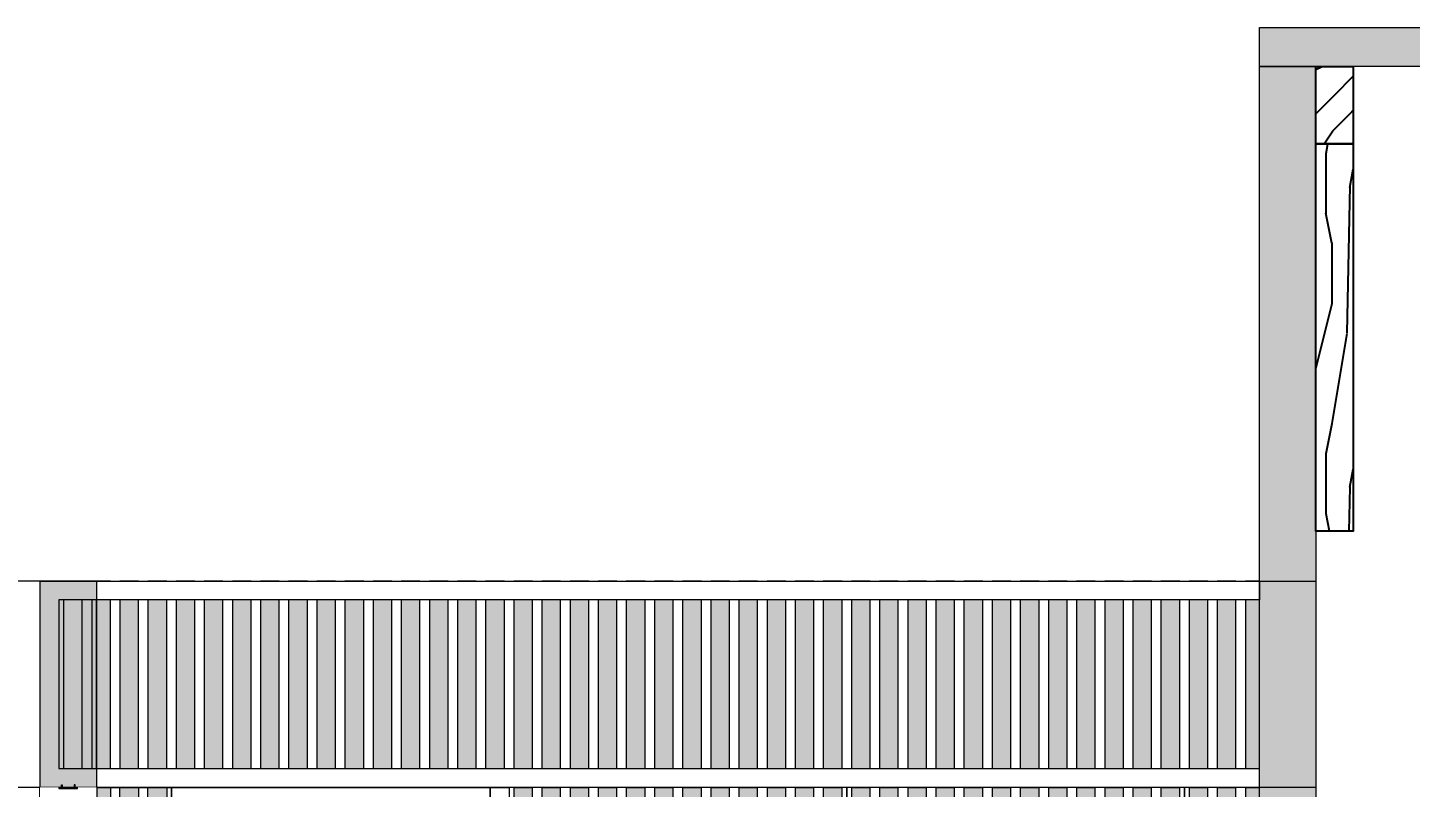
# Model space of a CAD drawing. Header units: metres. Extents: x -197 to 1099, y -24 to 14.
# Drawn here: x 811.754 to 815.439, y 5.6 to 7.625 of the extents above; entities that cross this region are included whole.
import ezdxf
from ezdxf.enums import TextEntityAlignment as Align

# ---------------------------------------------------------------- set-up
doc = ezdxf.new("R2010")
doc.units = ezdxf.units.M
doc.header["$LTSCALE"] = 0.001
doc.header["$PDMODE"] = 34
doc.header["$PDSIZE"] = 0.01
doc.linetypes.add('HIDDENX2', pattern=[19.05, 12.7, -6.35])
doc.layers.get('0').update_dxf_attribs({"lineweight": 13, "true_color": 0x000000})
for name, color, linetype, lineweight, true_color in [('Jach-Anotaciones-CalidaddeLínea  0.13', 7, 'Continuous', 13, 0x000000), ('Jach-Anotaciones-CalidaddeLínea 0.09', 7, 'Continuous', 9, 0x000000), ('Jach-Anotaciones-CalidaddeLínea 0.18', 7, 'Continuous', 18, 0x000000), ('Jach-Anotaciones-Hatch-Lum100%', 7, 'Continuous', 13, 0x000000), ('Jach-Anotaciones-Hatch-Lum40%', 7, 'Continuous', 13, 0x999999), ('Jach-Anotaciones-LineasDetalle0.09mm', 7, 'Continuous', 15, 0x000000), ('JACH-Anotaciones-Textos-Lum75% @ 0.075', 7, 'Continuous', 13, 0x404040), ('JACH-Arq-Lineas-Proyeccion', 250, 'HIDDENX2', 13, 0x333333), ('JACH-Arq-Lineas-Proyeccion Niveles cortes', 9, 'HIDDENX2', 13, 0x808080), ('JACH-Arq-Muros01-Carga', 7, 'Continuous', 25, 0x000000)]:
    doc.layers.add(name, color=color, linetype=linetype, lineweight=lineweight, true_color=true_color)
doc.styles.add('02a-Calibri-JACH(1.8mm)', font='calibri.ttf', dxfattribs={"height": 2.2})

# ---------------------------------------------------------------- blocks, each defined once
blk = doc.blocks.new('A$Ceb0e9d90')
at = {"layer": 'Jach-Anotaciones-Hatch-Lum40%', "lineweight": 0, "ltscale": 100}
h = blk.add_hatch(color=256, dxfattribs=at)
h.dxf.hatch_style = 1
h.paths.add_polyline_path([(0.0875, 2.1), (0.1375, 2.1), (0.1375, -0.12), (0.0875, -0.12)])
h = blk.add_hatch(color=256, dxfattribs=at)
h.dxf.hatch_style = 1
h.paths.add_polyline_path([(0.1625, 2.1), (0.2125, 2.1), (0.2125, -0.12), (0.1625, -0.12)])
h = blk.add_hatch(color=256, dxfattribs=at)
h.dxf.hatch_style = 1
h.paths.add_polyline_path([(0.2375, 2.1), (0.2875, 2.1), (0.2875, -0.12), (0.2375, -0.12)])
h = blk.add_hatch(color=256, dxfattribs=at)
h.dxf.hatch_style = 1
h.paths.add_polyline_path([(0.3125, 2.1), (0.3625, 2.1), (0.3625, -0.12), (0.3125, -0.12)])
h = blk.add_hatch(color=256, dxfattribs=at)
h.dxf.hatch_style = 1
h.paths.add_polyline_path([(0.3875, 2.1), (0.4375, 2.1), (0.4375, -0.12), (0.3875, -0.12)])
h = blk.add_hatch(color=256, dxfattribs=at)
h.dxf.hatch_style = 1
h.paths.add_polyline_path([(0.4625, 2.1), (0.5125, 2.1), (0.5125, -0.12), (0.4625, -0.12)])
h = blk.add_hatch(color=256, dxfattribs=at)
h.dxf.hatch_style = 1
h.paths.add_polyline_path([(0.5375, 2.1), (0.5875, 2.1), (0.5875, -0.12), (0.5375, -0.12)])
h = blk.add_hatch(color=256, dxfattribs=at)
h.dxf.hatch_style = 1
h.paths.add_polyline_path([(0.6125, 2.1), (0.6625, 2.1), (0.6625, -0.12), (0.6125, -0.12)])
h = blk.add_hatch(color=256, dxfattribs=at)
h.dxf.hatch_style = 1
h.paths.add_polyline_path([(0.6875, 2.1), (0.7375, 2.1), (0.7375, -0.12), (0.6875, -0.12)])
h = blk.add_hatch(color=256, dxfattribs=at)
h.dxf.hatch_style = 1
h.paths.add_polyline_path([(0.7625, 2.1), (0.8125, 2.1), (0.8125, -0.12), (0.7625, -0.12)])
h = blk.add_hatch(color=256, dxfattribs=at)
h.dxf.hatch_style = 1
h.paths.add_polyline_path([(0.8375, 2.1), (0.8875, 2.1), (0.8875, -0.12), (0.8375, -0.12)])
at = {"layer": 'Jach-Anotaciones-CalidaddeLínea 0.09', "lineweight": 0, "ltscale": 100}
for points in [[(0.0875, 2.1), (0.1375, 2.1), (0.1375, -0.12), (0.0875, -0.12)], [(0.1625, 2.1), (0.2125, 2.1), (0.2125, -0.12), (0.1625, -0.12)], [(0.2375, 2.1), (0.2875, 2.1), (0.2875, -0.12), (0.2375, -0.12)], [(0.3125, 2.1), (0.3625, 2.1), (0.3625, -0.12), (0.3125, -0.12)], [(0.3875, 2.1), (0.4375, 2.1), (0.4375, -0.12), (0.3875, -0.12)], [(0.4625, 2.1), (0.5125, 2.1), (0.5125, -0.12), (0.4625, -0.12)], [(0.5375, 2.1), (0.5875, 2.1), (0.5875, -0.12), (0.5375, -0.12)], [(0.6125, 2.1), (0.6625, 2.1), (0.6625, -0.12), (0.6125, -0.12)], [(0.6875, 2.1), (0.7375, 2.1), (0.7375, -0.12), (0.6875, -0.12)], [(0.7625, 2.1), (0.8125, 2.1), (0.8125, -0.12), (0.7625, -0.12)], [(0.8375, 2.1), (0.8875, 2.1), (0.8875, -0.12), (0.8375, -0.12)]]:
    blk.add_lwpolyline(points, close=True, dxfattribs=at)
at = {"layer": 'Jach-Anotaciones-CalidaddeLínea 0.18', "lineweight": 0, "ltscale": 100}
blk.add_lwpolyline([(0, 2.1), (0.9, 2.1), (0.9, -0.12), (0, -0.12)], close=True, dxfattribs=at)
at = {"layer": 'JACH-Arq-Lineas-Proyeccion', "lineweight": 0, "ltscale": 100}
for points in [[(0.05, 2.05), (0.85, 2.05), (0.85, -0.07), (0.05, -0.07)], [(0.05, 1.305), (0.85, 1.305), (0.85, 1.28), (0.05, 1.28)], [(0.05, 0.675), (0.85, 0.675), (0.85, 0.7), (0.05, 0.7)]]:
    blk.add_lwpolyline(points, close=True, dxfattribs=at)
at = {"lineweight": 0, "ltscale": 100}
blk.add_wipeout([(0.0125, 2.1), (0.0625, 2.1), (0.0625, -0.12), (0.0125, -0.12)], dxfattribs=at)
at = {"layer": 'Jach-Anotaciones-Hatch-Lum40%', "lineweight": 0, "ltscale": 100}
h = blk.add_hatch(color=256, dxfattribs=at)
h.dxf.hatch_style = 1
h.paths.add_polyline_path([(0.0125, 2.1), (0.0625, 2.1), (0.0625, -0.12), (0.0125, -0.12)])
at = {"layer": 'Jach-Anotaciones-CalidaddeLínea 0.09', "lineweight": 0, "ltscale": 100}
blk.add_lwpolyline([(0.0125, 2.1), (0.0625, 2.1), (0.0625, -0.12), (0.0125, -0.12)], close=True, dxfattribs=at)
blk = doc.blocks.new('*U296')
at = {"lineweight": 0, "ltscale": 100}
h = blk.add_hatch(dxfattribs=at)
h.set_pattern_fill('ANGLE', color=256)
h.set_pattern_definition([(0, (169.421, 45.032), (0, 6.985), [5.08, -1.905]), (90, (169.421, 45.032), (-6.985, 4e-16), [5.08, -1.905])])
h.paths.add_polyline_path([(0, 2.5), (0, 0), (1, 2.5)])
h = blk.add_hatch(color=256, dxfattribs=at)
h.dxf.hatch_style = 1
h.paths.add_polyline_path([(0, 2.5), (0, 0), (1, 2.5)])
for points in [[(0, 5.099), (-9.466, 5.099)], [(0, 5.099), (0, 1.25)]]:
    blk.add_lwpolyline(points, dxfattribs=at)
for points in [[(0, 0), (1, 2.5), (-1, 2.5)], [(0, 2.5), (0, 0), (1, 2.5)]]:
    blk.add_lwpolyline(points, close=True, dxfattribs=at)
blk.add_point((0, 0), dxfattribs=at)
at = {"lineweight": 0, "ltscale": 100, "style": '02a-Calibri-JACH(1.8mm)'}
blk.add_attdef('ALT', text='', height=2.2, dxfattribs=at).set_placement((-4.733, 6.401), align=Align.MIDDLE_CENTER)

msp = doc.modelspace()

# ---------------------------------------------------------------- hatches: boundary and pattern name
at = {"layer": 'Jach-Anotaciones-Hatch-Lum100%', "ltscale": 100}
h = msp.add_hatch(color=256, dxfattribs=at)
h.dxf.hatch_style = 1
h.paths.add_polyline_path([(815.0374, 7.62509), (819.7869, 7.62509), (819.7869, 7.52184), (815.0374, 7.52184)])
at = {"layer": 'Jach-Anotaciones-Hatch-Lum40%', "ltscale": 100}
h = msp.add_hatch(color=256, dxfattribs=at)
h.dxf.hatch_style = 1
h.paths.add_polyline_path([(811.8244, 6.15), (811.7869, 6.15), (811.7869, 5.6), (811.8244, 5.6)])
h = msp.add_hatch(color=256, dxfattribs=at)
h.dxf.hatch_style = 1
h.paths.add_polyline_path([(811.8994, 6.15), (811.8494, 6.15), (811.8494, 5.6), (811.8994, 5.6)])
h = msp.add_hatch(color=256, dxfattribs=at)
h.dxf.hatch_style = 1
h.paths.add_polyline_path([(811.9744, 6.15), (811.9244, 6.15), (811.9244, 5.6), (811.9744, 5.6)])
h = msp.add_hatch(color=256, dxfattribs=at)
h.dxf.hatch_style = 1
h.paths.add_polyline_path([(812.0494, 6.15), (811.9994, 6.15), (811.9994, 5.6), (812.0494, 5.6)])
h = msp.add_hatch(color=256, dxfattribs=at)
h.dxf.hatch_style = 1
h.paths.add_polyline_path([(814.9744, 6.15), (814.9244, 6.15), (814.9244, 5.6), (814.9744, 5.6)])
h = msp.add_hatch(color=256, dxfattribs=at)
h.dxf.hatch_style = 1
h.paths.add_polyline_path([(815.0369, 6.15), (814.9994, 6.15), (814.9994, 5.6), (815.0369, 5.6)])
h = msp.add_hatch(color=256, dxfattribs=at)
h.dxf.hatch_style = 1
h.paths.add_polyline_path([(811.7869, 5.6), (811.8244, 5.6), (811.8244, 3.38), (811.7869, 3.38)])
h = msp.add_hatch(color=256, dxfattribs=at)
h.dxf.hatch_style = 1
h.paths.add_polyline_path([(811.8494, 5.6), (811.8994, 5.6), (811.8994, 3.38), (811.8494, 3.38)])
h = msp.add_hatch(color=256, dxfattribs=at)
h.dxf.hatch_style = 1
h.paths.add_polyline_path([(811.9244, 5.6), (811.9744, 5.6), (811.9744, 3.38), (811.9369, 3.38), (811.9244, 3.38)])
h = msp.add_hatch(color=256, dxfattribs=at)
h.dxf.hatch_style = 1
h.paths.add_polyline_path([(811.9994, 5.6), (812.0494, 5.6), (812.0494, 3.38), (811.9994, 3.38)])
h = msp.add_hatch(color=256, dxfattribs=at)
h.dxf.hatch_style = 1
h.paths.add_polyline_path([(814.8994, 5.6), (814.8494, 5.6), (814.8494, 3.38), (814.8994, 3.38)])
h = msp.add_hatch(color=256, dxfattribs=at)
h.dxf.hatch_style = 1
h.paths.add_polyline_path([(814.9744, 5.6), (814.9244, 5.6), (814.9244, 3.38), (814.9744, 3.38)])
h = msp.add_hatch(color=256, dxfattribs=at)
h.dxf.hatch_style = 1
h.paths.add_polyline_path([(815.0369, 5.6), (814.9994, 5.6), (814.9994, 3.38), (815.0369, 3.38)])
at = {"layer": 'JACH-Arq-Muros01-Carga', "ltscale": 100}
h = msp.add_hatch(dxfattribs=at)
h.set_pattern_fill('WOOD_01', color=256, scale=0.8, angle=45, pattern_type=2)
h.set_pattern_definition([(45, (786.4369, 0.8429), (-0.565685, 0.565685), [0.16, -0.64]), (53.9726, (786.748013, 0.54306), (2.828428485, 3.95979665), [0.153883, -15.234423]), (50.7105, (786.708415, 0.57134), (4.5254917, 5.65684615), [0.160798, -7.8791]), (29.5779, (786.53871, 0.741048), (7.919588515, 4.52549029), [0.240666, -23.825902]), (38.6599, (786.36335, 0.93904), (0.56568445, 0.56568676), [0.144886, -7.09942]), (30.0686, (786.70276, 0.63357), (2.8284262, 1.69705719), [0.124194, -12.295146]), (33.6901, (786.17667, 0.76368), (0.5656854, 0.5656858), [0.326338, -3.752878]), (50.7105, (786.798924, 0.49215), (4.5254917, 5.65684615), [0.0804, -7.9595]), (45, (786.5557, 0.7241), (-0.565685, 0.565685), [0.08, -0.72]), (45, (786.3747, 0.6788), (-0.565685, 0.565685), [0.24, -0.56]), (56.3099, (786.40294, 0.87681), (1.6970576, 2.82842555), [0.081584, -3.997631]), (47.7263, (786.55568, 0.61094), (10.748025494, 11.87939184), [0.16819, -16.650846]), (37.4054, (786.600935, 0.622254), (5.09116517, 3.95980147), [0.121062, -11.985134]), (45, (786.7876, 0.379), (-0.565685, 0.565685), [0.16, -0.64]), (43.8309, (786.759326, 0.294156), (0.565685094, 0.565685963), [0.392082, -38.81608]), (45, (786.3351, 0.7184), (-0.565685, 0.565685), [0.08, -0.72]), (45, (786.3464, 0.82024), (-0.565685, 0.565685), [0.08, -0.72]), (45, (786.0409, 0.6166), (-0.565685, 0.565685), [0.12, -0.68]), (35.5377, (786.16536, 0.79762), (0.56568525, 0.5656857), [0.24331, -4.6229]), (45, (785.9843, 0.6166), (-0.565685, 0.565685), [0.16, -0.64]), (45, (786.4312, 0.04525), (-0.565685, 0.565685), [0.088, -0.712]), (45, (786.69144, 0.362), (-0.565685, 0.565685), [0.08, -0.72]), (45, (786.386, 0.0905), (-0.565685, 0.565685), [0.168, -0.632]), (50.4403, (786.640532, 0.41295), (5.091171606, 6.222536555), [0.16876, -16.707258]), (45, (786.6009, 0.4639), (-0.565685, 0.565685), [0.152, -0.648]), (45, (786.2955, 0.181), (-0.565685, 0.565685), [0.088, -0.712]), (43.8309, (786.272837, 0.339411), (0.565685094, 0.565685963), [0.392082, -38.81608]), (45, (786.2728, 0.4412), (-0.565685, 0.565685), [0.08, -0.72]), (45, (786.1993, 0.4016), (-0.565685, 0.565685), [0.08, -0.72]), (45, (786.4256, 0.6279), (-0.565685, 0.565685), [0.16, -0.64]), (45, (786.3011, 0.5261), (-0.565685, 0.565685), [0.08, -0.72]), (45, (786.1201, 0.4808), (-0.565685, 0.565685), [0.16, -0.64]), (64.6538, (786.510425, 0.39598), (3.95980119, 8.48527845), [0.118929, -11.773925]), (56.3099, (786.25587, 0.4582), (1.6970576, 2.82842555), [0.081584, -3.997631]), (56.3099, (786.51042, 0.6562), (1.6970576, 2.82842555), [0.081584, -3.997631]), (50.7105, (786.12576, 0.70145), (4.5254917, 5.65684615), [0.0804, -7.9595]), (34.6952, (785.9108, 0.565685), (3.95979496, 2.82843011), [0.089442, -8.854828]), (33.6901, (786.49345, 0.10748), (0.5656854, 0.5656858), [0.081584, -3.997631]), (135, (786.5613, 0.1527), (-0.565685, -0.565685), [0, -0.8]), (31.6076, (786.12576, 0.350725), (11.879376816, 7.353927886), [0.172696, -17.096923]), (56.3099, (786.39163, 0.77499), (1.6970576, 2.82842555), [0.081584, -3.997631]), (55.3048, (786.74801, 0.41861), (2.26274382, 3.3941102), [0.089442, -8.854828]), (33.6901, (786.3294, 0.4978), (0.5656854, 0.5656858), [0.081584, -3.997631]), (33.6901, (786.35769, 0.58266), (0.5656854, 0.5656858), [0.081584, -3.997631]), (26.5651, (786.18233, 0.29416), (0.5656846, 0.565686), [0.101193, -2.428629]), (30.9638, (786.05222, 0.54871), (0.5656845, 0.5656859), [0.329849, -2.968635]), (28.3008, (786.12576, 0.70145), (5.09116525, 2.82843065), [0.250567, -8.101676]), (45, (786.0975, 0.7297), (-0.565685, 0.565685), [0.096, -0.704]), (30.9638, (786.50477, 0.2093), (0.5656845, 0.5656859), [0.329849, -2.968635]), (30.9638, (786.4086, 0.19233), (0.5656845, 0.5656859), [0.329849, -2.968635]), (30.9638, (786.35769, 0.24324), (0.5656845, 0.5656859), [0.329849, -2.968635]), (34.6952, (786.04656, 0.42992), (3.95979496, 2.82843011), [0.089442, -8.854828]), (30.9638, (786.23324, 0.59397), (0.5656845, 0.5656859), [0.164924, -3.13356]), (34.6952, (786.22758, 0.2489), (3.95979496, 2.82843011), [0.089442, -8.854828]), (42.6141, (786.561337, 0.50346), (0.5656847, 0.565686088), [0.192166, -19.024492]), (34.6952, (786.39729, 0.54306), (3.95979496, 2.82843011), [0.089442, -8.854828]), (57.5288, (786.47083, 0.59397), (1.69705694, 2.828427), [0.073756, -7.30188]), (34.5626, (786.255866, 0.220617), (7.353902054, 5.091176936), [0.309115, -30.602364]), (36.8699, (786.51042, 0.39598), (0.56568526, 0.565685), [0.113137, -5.543717]), (49.7636, (786.30112, 0.29981), (5.65685906, 6.78822023), [0.192666, -9.44061]), (45, (786.4256, 0.4469), (-0.565685, 0.565685), [0.248, -0.552]), (29.7449, (785.973024, 0.50346), (2.82842601, 1.69705706), [0.091214, -9.030189]), (35.5377, (786.56134, 0.15274), (0.56568525, 0.5656857), [0.24331, -4.6229]), (25.0169, (786.32375, 0.152735), (2.26274125, 1.13137116), [0.093638, -9.270122]), (45, (786.4482, 0.9447), (-0.565685, 0.565685), [0.04, -0.76]), (45, (786.6971, 0.6958), (-0.565685, 0.565685), [0.08, -0.72]), (56.3099, (786.90075, 0.49215), (1.6970576, 2.82842555), [0.081584, -3.997631]), (45, (786.8498, 0.5544), (-0.565685, 0.565685), [0.144, -0.656]), (28.3008, (786.544366, 0.84853), (5.09116525, 2.82843065), [0.083522, -8.26872]), (33.0207, (786.668817, 0.73539), (13.011385511, 8.484660197), [0.147206, -26.840515]), (135, (786.90075, 0.49215), (-0.565685, -0.565685), [0, -0.8]), (45, (786.946, 0.56), (-0.565685, 0.565685), [0.072, -0.728]), (45, (786.8385, 0.6675), (-0.565685, 0.565685), [0.072, -0.728]), (45, (786.8102, 0.6958), (-0.565685, 0.565685), [0.072, -0.728]), (21.0376, (786.617905, 0.88813), (5.65684671, 2.26274927), [0.078791, -7.80029]), (33.5163, (786.550023, 0.956008), (3.394200488, 2.262653743), [0.0734704, -52.17242]), (26.5651, (786.75367, 0.75236), (0.5656846, 0.565686), [0.075894, -2.453926]), (32.4712, (786.47648, 1.02955), (3.3941125, 2.2627421), [0.073756, -7.30188])])
h.paths.add_polyline_path([(815.1869, 7.52184), (815.2869, 7.52184), (815.2869, 7.31533), (815.1869, 7.31533)])
h = msp.add_hatch(dxfattribs=at)
h.set_pattern_fill('WOOD_01', color=256, scale=0.8, angle=90, pattern_type=2)
h.set_pattern_definition([(90, (785.8525, 0.568), (-0.8, 5e-17), [0.16, -0.64]), (98.9726, (786.284484, 0.576), (-0.7999981, 4.800000024), [0.153883, -15.234423]), (95.7105, (786.23648, 0.568), (-0.7999884, 7.20000014), [0.160798, -7.8791]), (74.5779, (785.996484, 0.568), (2.39998987, 8.799999616), [0.240666, -23.825902]), (83.6599, (785.73248, 0.584), (-1.63e-06, 0.80000025), [0.144886, -7.09942]), (75.0686, (786.188484, 0.608), (0.799998696, 3.19999999), [0.124194, -12.295146]), (78.6901, (785.72448, 0.328), (-3e-07, 0.8000002), [0.326338, -3.752878]), (95.7105, (786.35648, 0.576), (-0.7999884, 7.20000014), [0.0804, -7.9595]), (90, (786.0205, 0.568), (-0.8, 5e-17), [0.08, -0.72]), (90, (785.9245, 0.408), (-0.8, 5e-17), [0.24, -0.56]), (101.3099, (785.80448, 0.568), (-0.79999795, 3.1999998), [0.081584, -3.997631]), (92.7263, (786.100484, 0.488), (-0.799996814, 16.000000236), [0.16819, -16.650846]), (82.4054, (786.124484, 0.528), (0.79999495, 6.39999989), [0.121062, -11.985134]), (90, (786.4285, 0.488), (-0.8, 5e-17), [0.16, -0.64]), (88.8309, (786.468484, 0.408), (-6.14e-07, 0.800000147), [0.392082, -38.81608]), (90, (785.8685, 0.408), (-0.8, 5e-17), [0.08, -0.72]), (90, (785.8045, 0.488), (-0.8, 5e-17), [0.08, -0.72]), (90, (785.7325, 0.128), (-0.8, 5e-17), [0.12, -0.68]), (80.5377, (785.69248, 0.344), (-3e-07, 0.80000006), [0.24331, -4.6229]), (90, (785.6925, 0.088), (-0.8, 5e-17), [0.16, -0.64]), (90, (786.4125, -7e-15), (-0.8, 5e-17), [0.088, -0.712]), (90, (786.3725, 0.408), (-0.8, 5e-17), [0.08, -0.72]), (90, (786.3485, -7e-15), (-0.8, 5e-17), [0.168, -0.632]), (95.4403, (786.300484, 0.408), (-0.799995827, 7.99999976), [0.16876, -16.707258]), (90, (786.2365, 0.416), (-0.8, 5e-17), [0.152, -0.648]), (90, (786.2205, -7e-15), (-0.8, 5e-17), [0.088, -0.712]), (88.8309, (786.092484, 0.096), (-6.14e-07, 0.800000147), [0.392082, -38.81608]), (90, (786.0205, 0.168), (-0.8, 5e-17), [0.08, -0.72]), (90, (785.9965, 0.088), (-0.8, 5e-17), [0.08, -0.72]), (90, (785.9965, 0.408), (-0.8, 5e-17), [0.16, -0.64]), (90, (785.9805, 0.248), (-0.8, 5e-17), [0.08, -0.72]), (90, (785.8845, 0.088), (-0.8, 5e-17), [0.16, -0.64]), (109.6538, (786.220484, 0.304), (-3.19999566, 8.8000002), [0.118929, -11.773925]), (101.3099, (785.99648, 0.168), (-0.79999795, 3.1999998), [0.081584, -3.997631]), (101.3099, (786.03648, 0.488), (-0.79999795, 3.1999998), [0.081584, -3.997631]), (95.7105, (785.73248, 0.248), (-0.7999884, 7.20000014), [0.0804, -7.9595]), (79.6952, (785.676484, -7e-15), (0.79999576, 4.79999998), [0.089442, -8.854828]), (78.6901, (786.41248, 0.088), (-3e-07, 0.8000002), [0.081584, -3.997631]), (180, (786.4285, 0.168), (-1e-16, -0.8), [0, -0.8]), (76.6076, (785.980484, -7e-15), (3.199975626, 13.60000018), [0.172696, -17.096923]), (101.3099, (785.86848, 0.488), (-0.79999795, 3.1999998), [0.081584, -3.997631]), (100.3048, (786.372484, 0.488), (-0.79999684, 3.99999983), [0.089442, -8.854828]), (78.6901, (786.02048, 0.248), (-3e-07, 0.8000002), [0.081584, -3.997631]), (78.6901, (785.98048, 0.328), (-3e-07, 0.8000002), [0.081584, -3.997631]), (71.5651, (786.06048, -7e-15), (-9e-07, 0.7999998), [0.101193, -2.428629]), (75.9638, (785.78848, 0.088), (-1e-06, 0.7999997), [0.329849, -2.968635]), (73.3008, (785.73248, 0.248), (1.59999499, 5.59999997), [0.250567, -8.101676]), (90, (785.6925, 0.248), (-0.8, 5e-17), [0.096, -0.704]), (75.9638, (786.34848, 0.168), (-1e-06, 0.7999997), [0.329849, -2.968635]), (75.9638, (786.29248, 0.088), (-1e-06, 0.7999997), [0.329849, -2.968635]), (75.9638, (786.22048, 0.088), (-1e-06, 0.7999997), [0.329849, -2.968635]), (79.6952, (785.868484, -7e-15), (0.79999576, 4.79999998), [0.089442, -8.854828]), (75.9638, (785.88448, 0.248), (-1e-06, 0.7999997), [0.164924, -3.13356]), (79.6952, (786.124484, -7e-15), (0.79999576, 4.79999998), [0.089442, -8.854828]), (87.6141, (786.180484, 0.416), (-9.8e-07, 0.799999957), [0.192166, -19.024492]), (79.6952, (786.036484, 0.328), (0.79999576, 4.79999998), [0.089442, -8.854828]), (102.5288, (786.05248, 0.416), (-0.79999944, 3.20000038), [0.073756, -7.30188]), (79.5626, (786.164484, -7e-15), (1.599988275, 8.799999746), [0.309115, -30.602364]), (81.8699, (786.22048, 0.304), (2e-07, 0.79999957), [0.113137, -5.543717]), (94.7636, (786.140484, 0.088), (-0.79999316, 8.79999996), [0.192666, -9.44061]), (90, (786.1245, 0.28), (-0.8, 5e-17), [0.248, -0.552]), (74.7449, (785.764484, -7e-15), (0.79999866, 3.19999977), [0.091214, -9.030189]), (80.5377, (786.42848, 0.168), (-3e-07, 0.80000006), [0.24331, -4.6229]), (70.0169, (786.260484, -7e-15), (0.79999946, 2.3999999), [0.093638, -9.270122]), (90, (785.7885, 0.648), (-0.8, 5e-17), [0.04, -0.76]), (90, (786.1405, 0.648), (-0.8, 5e-17), [0.08, -0.72]), (101.3099, (786.42848, 0.648), (-0.79999795, 3.1999998), [0.081584, -3.997631]), (90, (786.3485, 0.656), (-0.8, 5e-17), [0.144, -0.656]), (73.3008, (785.92448, 0.648), (1.59999499, 5.59999997), [0.083522, -8.26872]), (78.0207, (786.092484, 0.656), (3.200878166, 15.199999689), [0.147206, -26.840515]), (180, (786.4285, 0.648), (-1e-16, -0.8), [0, -0.8]), (90, (786.4125, 0.728), (-0.8, 5e-17), [0.072, -0.728]), (90, (786.2605, 0.728), (-0.8, 5e-17), [0.072, -0.728]), (90, (786.2205, 0.728), (-0.8, 5e-17), [0.072, -0.728]), (66.0376, (785.94848, 0.728), (2.39998932, 5.60000002), [0.078791, -7.80029]), (78.5163, (785.852484, 0.728), (0.8001243765, 3.999999987), [0.0734704, -52.17242]), (71.5651, (786.14048, 0.728), (-9e-07, 0.7999998), [0.075894, -2.453926]), (77.4712, (785.74848, 0.728), (0.79999968, 4.00000026), [0.073756, -7.30188])])
h.paths.add_polyline_path([(815.1869, 7.31533), (815.2869, 7.31533), (815.2869, 6.28258), (815.1869, 6.28258)])

# ---------------------------------------------------------------- linework, layer by layer
at = {"layer": 'Jach-Anotaciones-CalidaddeLínea  0.13', "ltscale": 100}
msp.add_line((811.9369, 5.6), (811.9369, 6.15), dxfattribs=at)
for points in [[(815.0374, 7.62509), (819.7869, 7.62509), (819.7869, 7.52184), (815.0374, 7.52184)], [(811.9369, 6.15), (815.1869, 6.15), (815.1869, 5.6), (811.9369, 5.6)]]:
    msp.add_lwpolyline(points, close=True, dxfattribs=at)
at = {"layer": 'Jach-Anotaciones-CalidaddeLínea 0.09', "ltscale": 100}
for points in [[(811.8244, 6.15), (811.7869, 6.15), (811.7869, 5.6), (811.8244, 5.6)], [(811.8994, 6.15), (811.8494, 6.15), (811.8494, 5.6), (811.8994, 5.6)], [(811.9744, 6.15), (811.9244, 6.15), (811.9244, 5.6), (811.9744, 5.6)], [(812.0494, 6.15), (811.9994, 6.15), (811.9994, 5.6), (812.0494, 5.6)], [(814.9744, 6.15), (814.9244, 6.15), (814.9244, 5.6), (814.9744, 5.6)], [(815.0369, 6.15), (814.9994, 6.15), (814.9994, 5.6), (815.0369, 5.6)], [(811.7869, 5.6), (811.8244, 5.6), (811.8244, 3.38), (811.7869, 3.38)], [(811.8494, 5.6), (811.8994, 5.6), (811.8994, 3.38), (811.8494, 3.38)], [(811.9244, 5.6), (811.9744, 5.6), (811.9744, 3.38), (811.9369, 3.38), (811.9369, 3.38), (811.9244, 3.38)], [(811.9994, 5.6), (812.0494, 5.6), (812.0494, 3.38), (811.9994, 3.38)], [(814.8994, 5.6), (814.8494, 5.6), (814.8494, 3.38), (814.8994, 3.38)], [(814.9744, 5.6), (814.9244, 5.6), (814.9244, 3.38), (814.9744, 3.38)], [(815.0369, 5.6), (814.9994, 5.6), (814.9994, 3.38), (815.0369, 3.38)]]:
    msp.add_lwpolyline(points, close=True, dxfattribs=at)
at = {"layer": 'Jach-Anotaciones-LineasDetalle0.09mm', "ltscale": 100}
msp.add_lwpolyline([(814.9994, 3.38), (815.0369, 3.38), (815.0369, 5.6), (814.9994, 5.6)], close=True, dxfattribs=at)
at = {"layer": 'JACH-Arq-Muros01-Carga', "ltscale": 100}
for points in [[(815.1869, 7.52184), (815.2869, 7.52184), (815.2869, 7.31533), (815.1869, 7.31533)], [(815.1869, 7.31533), (815.2869, 7.31533), (815.2869, 6.28258), (815.1869, 6.28258)]]:
    msp.add_lwpolyline(points, close=True, dxfattribs=at)

# ---------------------------------------------------------------- block references
at = {"layer": 'JACH-Anotaciones-Textos-Lum75% @ 0.075', "ltscale": 100}
ref = msp.add_blockref('*U296', (815.94154, 5.6), dxfattribs=dict(at, xscale=-0.075, yscale=0.075, zscale=0.075, rotation=180))
ref.add_attrib('ALT', '5.600', dxfattribs={"layer": '0', "lineweight": 0, "ltscale": 100, "height": 0.165, "style": '02a-Calibri-JACH(1.8mm)'}).set_placement((815.58658, 5.11994), align=Align.MIDDLE_CENTER)

# ---------------------------------------------------------------- next in the draw order: block references
at = {"ltscale": 100, "xscale": -1}
msp.add_blockref('A$Ceb0e9d90', (814.8369, 3.5), dxfattribs=at)

# ---------------------------------------------------------------- next in the draw order: hatches: boundary and pattern name
at = {"layer": 'Jach-Anotaciones-Hatch-Lum40%', "ltscale": 100}
h = msp.add_hatch(color=256, dxfattribs=at)
h.dxf.hatch_style = 1
h.paths.add_polyline_path([(814.0744, 6.15), (814.0244, 6.15), (814.0244, 5.6), (814.0744, 5.6)])
h = msp.add_hatch(color=256, dxfattribs=at)
h.dxf.hatch_style = 1
h.paths.add_polyline_path([(814.1494, 6.15), (814.0994, 6.15), (814.0994, 5.6), (814.1494, 5.6)])
h = msp.add_hatch(color=256, dxfattribs=at)
h.dxf.hatch_style = 1
h.paths.add_polyline_path([(814.2244, 6.15), (814.1744, 6.15), (814.1744, 5.6), (814.2244, 5.6)])
h = msp.add_hatch(color=256, dxfattribs=at)
h.dxf.hatch_style = 1
h.paths.add_polyline_path([(814.2994, 6.15), (814.2494, 6.15), (814.2494, 5.6), (814.2994, 5.6)])
h = msp.add_hatch(color=256, dxfattribs=at)
h.dxf.hatch_style = 1
h.paths.add_polyline_path([(814.3744, 6.15), (814.3244, 6.15), (814.3244, 5.6), (814.3744, 5.6)])
h = msp.add_hatch(color=256, dxfattribs=at)
h.dxf.hatch_style = 1
h.paths.add_polyline_path([(814.4494, 6.15), (814.3994, 6.15), (814.3994, 5.6), (814.4494, 5.6)])
h = msp.add_hatch(color=256, dxfattribs=at)
h.dxf.hatch_style = 1
h.paths.add_polyline_path([(814.5244, 6.15), (814.4744, 6.15), (814.4744, 5.6), (814.5244, 5.6)])
h = msp.add_hatch(color=256, dxfattribs=at)
h.dxf.hatch_style = 1
h.paths.add_polyline_path([(814.5994, 6.15), (814.5494, 6.15), (814.5494, 5.6), (814.5994, 5.6)])
h = msp.add_hatch(color=256, dxfattribs=at)
h.dxf.hatch_style = 1
h.paths.add_polyline_path([(814.6744, 6.15), (814.6244, 6.15), (814.6244, 5.6), (814.6744, 5.6)])
h = msp.add_hatch(color=256, dxfattribs=at)
h.dxf.hatch_style = 1
h.paths.add_polyline_path([(814.7494, 6.15), (814.6994, 6.15), (814.6994, 5.6), (814.7494, 5.6)])
h = msp.add_hatch(color=256, dxfattribs=at)
h.dxf.hatch_style = 1
h.paths.add_polyline_path([(814.8244, 6.15), (814.7744, 6.15), (814.7744, 5.6), (814.8244, 5.6)])
h = msp.add_hatch(color=256, dxfattribs=at)
h.dxf.hatch_style = 1
h.paths.add_polyline_path([(814.8994, 6.15), (814.8494, 6.15), (814.8494, 5.6), (814.8994, 5.6)])

# ---------------------------------------------------------------- next in the draw order: linework, layer by layer
at = {"layer": 'Jach-Anotaciones-CalidaddeLínea 0.09', "ltscale": 100}
for points in [[(814.0744, 6.15), (814.0244, 6.15), (814.0244, 5.6), (814.0744, 5.6)], [(814.1494, 6.15), (814.0994, 6.15), (814.0994, 5.6), (814.1494, 5.6)], [(814.2244, 6.15), (814.1744, 6.15), (814.1744, 5.6), (814.2244, 5.6)], [(814.2994, 6.15), (814.2494, 6.15), (814.2494, 5.6), (814.2994, 5.6)], [(814.3744, 6.15), (814.3244, 6.15), (814.3244, 5.6), (814.3744, 5.6)], [(814.4494, 6.15), (814.3994, 6.15), (814.3994, 5.6), (814.4494, 5.6)], [(814.5244, 6.15), (814.4744, 6.15), (814.4744, 5.6), (814.5244, 5.6)], [(814.5994, 6.15), (814.5494, 6.15), (814.5494, 5.6), (814.5994, 5.6)], [(814.6744, 6.15), (814.6244, 6.15), (814.6244, 5.6), (814.6744, 5.6)], [(814.7494, 6.15), (814.6994, 6.15), (814.6994, 5.6), (814.7494, 5.6)], [(814.8244, 6.15), (814.7744, 6.15), (814.7744, 5.6), (814.8244, 5.6)], [(814.8994, 6.15), (814.8494, 6.15), (814.8494, 5.6), (814.8994, 5.6)]]:
    msp.add_lwpolyline(points, close=True, dxfattribs=at)
at = {"layer": 'Jach-Anotaciones-CalidaddeLínea 0.18', "ltscale": 100}
msp.add_lwpolyline([(815.0369, 5.6), (814.8369, 5.6), (814.8369, 3.38), (815.0369, 3.38)], close=True, dxfattribs=at)

# ---------------------------------------------------------------- next in the draw order: block references
at = {"ltscale": 100, "xscale": -1}
msp.add_blockref('A$Ceb0e9d90', (813.9369, 3.5), dxfattribs=at)

# ---------------------------------------------------------------- next in the draw order: hatches: boundary and pattern name
at = {"layer": 'Jach-Anotaciones-Hatch-Lum40%', "ltscale": 100}
h = msp.add_hatch(color=256, dxfattribs=at)
h.dxf.hatch_style = 1
h.paths.add_polyline_path([(813.1744, 6.15), (813.1244, 6.15), (813.1244, 5.6), (813.1744, 5.6)])
h = msp.add_hatch(color=256, dxfattribs=at)
h.dxf.hatch_style = 1
h.paths.add_polyline_path([(813.2494, 6.15), (813.1994, 6.15), (813.1994, 5.6), (813.2494, 5.6)])
h = msp.add_hatch(color=256, dxfattribs=at)
h.dxf.hatch_style = 1
h.paths.add_polyline_path([(813.3244, 6.15), (813.2744, 6.15), (813.2744, 5.6), (813.3244, 5.6)])
h = msp.add_hatch(color=256, dxfattribs=at)
h.dxf.hatch_style = 1
h.paths.add_polyline_path([(813.3994, 6.15), (813.3494, 6.15), (813.3494, 5.6), (813.3994, 5.6)])
h = msp.add_hatch(color=256, dxfattribs=at)
h.dxf.hatch_style = 1
h.paths.add_polyline_path([(813.4744, 6.15), (813.4244, 6.15), (813.4244, 5.6), (813.4744, 5.6)])
h = msp.add_hatch(color=256, dxfattribs=at)
h.dxf.hatch_style = 1
h.paths.add_polyline_path([(813.5494, 6.15), (813.4994, 6.15), (813.4994, 5.6), (813.5494, 5.6)])
h = msp.add_hatch(color=256, dxfattribs=at)
h.dxf.hatch_style = 1
h.paths.add_polyline_path([(813.6244, 6.15), (813.5744, 6.15), (813.5744, 5.6), (813.6244, 5.6)])
h = msp.add_hatch(color=256, dxfattribs=at)
h.dxf.hatch_style = 1
h.paths.add_polyline_path([(813.6994, 6.15), (813.6494, 6.15), (813.6494, 5.6), (813.6994, 5.6)])
h = msp.add_hatch(color=256, dxfattribs=at)
h.dxf.hatch_style = 1
h.paths.add_polyline_path([(813.7744, 6.15), (813.7244, 6.15), (813.7244, 5.6), (813.7744, 5.6)])
h = msp.add_hatch(color=256, dxfattribs=at)
h.dxf.hatch_style = 1
h.paths.add_polyline_path([(813.8494, 6.15), (813.7994, 6.15), (813.7994, 5.6), (813.8494, 5.6)])
h = msp.add_hatch(color=256, dxfattribs=at)
h.dxf.hatch_style = 1
h.paths.add_polyline_path([(813.9244, 6.15), (813.8744, 6.15), (813.8744, 5.6), (813.9244, 5.6)])
h = msp.add_hatch(color=256, dxfattribs=at)
h.dxf.hatch_style = 1
h.paths.add_polyline_path([(813.9994, 6.15), (813.9494, 6.15), (813.9494, 5.6), (813.9994, 5.6)])

# ---------------------------------------------------------------- next in the draw order: linework, layer by layer
at = {"layer": 'Jach-Anotaciones-CalidaddeLínea 0.09', "ltscale": 100}
for points in [[(813.1744, 6.15), (813.1244, 6.15), (813.1244, 5.6), (813.1744, 5.6)], [(813.2494, 6.15), (813.1994, 6.15), (813.1994, 5.6), (813.2494, 5.6)], [(813.3244, 6.15), (813.2744, 6.15), (813.2744, 5.6), (813.3244, 5.6)], [(813.3994, 6.15), (813.3494, 6.15), (813.3494, 5.6), (813.3994, 5.6)], [(813.4744, 6.15), (813.4244, 6.15), (813.4244, 5.6), (813.4744, 5.6)], [(813.5494, 6.15), (813.4994, 6.15), (813.4994, 5.6), (813.5494, 5.6)], [(813.6244, 6.15), (813.5744, 6.15), (813.5744, 5.6), (813.6244, 5.6)], [(813.6994, 6.15), (813.6494, 6.15), (813.6494, 5.6), (813.6994, 5.6)], [(813.7744, 6.15), (813.7244, 6.15), (813.7244, 5.6), (813.7744, 5.6)], [(813.8494, 6.15), (813.7994, 6.15), (813.7994, 5.6), (813.8494, 5.6)], [(813.9244, 6.15), (813.8744, 6.15), (813.8744, 5.6), (813.9244, 5.6)], [(813.9994, 6.15), (813.9494, 6.15), (813.9494, 5.6), (813.9994, 5.6)]]:
    msp.add_lwpolyline(points, close=True, dxfattribs=at)

# ---------------------------------------------------------------- next in the draw order: block references
at = {"ltscale": 100, "xscale": -1}
msp.add_blockref('A$Ceb0e9d90', (813.0369, 3.5), dxfattribs=at)

# ---------------------------------------------------------------- next in the draw order: hatches: boundary and pattern name
at = {"layer": 'Jach-Anotaciones-Hatch-Lum40%', "ltscale": 100}
h = msp.add_hatch(color=256, dxfattribs=at)
h.dxf.hatch_style = 1
h.paths.add_polyline_path([(812.1244, 6.15), (812.0744, 6.15), (812.0744, 5.6), (812.1244, 5.6)])
h = msp.add_hatch(color=256, dxfattribs=at)
h.dxf.hatch_style = 1
h.paths.add_polyline_path([(812.1994, 6.15), (812.1494, 6.15), (812.1494, 5.6), (812.1994, 5.6)])
h = msp.add_hatch(color=256, dxfattribs=at)
h.dxf.hatch_style = 1
h.paths.add_polyline_path([(812.2744, 6.15), (812.2244, 6.15), (812.2244, 5.6), (812.2744, 5.6)])
h = msp.add_hatch(color=256, dxfattribs=at)
h.dxf.hatch_style = 1
h.paths.add_polyline_path([(812.3494, 6.15), (812.2994, 6.15), (812.2994, 5.6), (812.3494, 5.6)])
h = msp.add_hatch(color=256, dxfattribs=at)
h.dxf.hatch_style = 1
h.paths.add_polyline_path([(812.4244, 6.15), (812.3744, 6.15), (812.3744, 5.6), (812.4244, 5.6)])
h = msp.add_hatch(color=256, dxfattribs=at)
h.dxf.hatch_style = 1
h.paths.add_polyline_path([(812.4994, 6.15), (812.4494, 6.15), (812.4494, 5.6), (812.4994, 5.6)])
h = msp.add_hatch(color=256, dxfattribs=at)
h.dxf.hatch_style = 1
h.paths.add_polyline_path([(812.5744, 6.15), (812.5244, 6.15), (812.5244, 5.6), (812.5744, 5.6)])
h = msp.add_hatch(color=256, dxfattribs=at)
h.dxf.hatch_style = 1
h.paths.add_polyline_path([(812.6494, 6.15), (812.5994, 6.15), (812.5994, 5.6), (812.6494, 5.6)])
h = msp.add_hatch(color=256, dxfattribs=at)
h.dxf.hatch_style = 1
h.paths.add_polyline_path([(812.7244, 6.15), (812.6744, 6.15), (812.6744, 5.6), (812.7244, 5.6)])
h = msp.add_hatch(color=256, dxfattribs=at)
h.dxf.hatch_style = 1
h.paths.add_polyline_path([(812.7994, 6.15), (812.7494, 6.15), (812.7494, 5.6), (812.7994, 5.6)])
h = msp.add_hatch(color=256, dxfattribs=at)
h.dxf.hatch_style = 1
h.paths.add_polyline_path([(812.8744, 6.15), (812.8244, 6.15), (812.8244, 5.6), (812.8744, 5.6)])
h = msp.add_hatch(color=256, dxfattribs=at)
h.dxf.hatch_style = 1
h.paths.add_polyline_path([(812.9494, 6.15), (812.8994, 6.15), (812.8994, 5.6), (812.9494, 5.6)])
h = msp.add_hatch(color=256, dxfattribs=at)
h.dxf.hatch_style = 1
h.paths.add_polyline_path([(813.0244, 6.15), (812.9744, 6.15), (812.9744, 5.6), (813.0244, 5.6)])
h = msp.add_hatch(color=256, dxfattribs=at)
h.dxf.hatch_style = 1
h.paths.add_polyline_path([(813.0994, 6.15), (813.0494, 6.15), (813.0494, 5.6), (813.0994, 5.6)])
h = msp.add_hatch(color=256, dxfattribs=at)
h.dxf.hatch_style = 1
h.paths.add_polyline_path([(812.0744, 5.6), (812.1244, 5.6), (812.1244, 3.38), (812.0744, 3.38)])

# ---------------------------------------------------------------- next in the draw order: linework, layer by layer
at = {"layer": 'Jach-Anotaciones-CalidaddeLínea 0.09', "ltscale": 100}
for points in [[(812.1244, 6.15), (812.0744, 6.15), (812.0744, 5.6), (812.1244, 5.6)], [(812.1994, 6.15), (812.1494, 6.15), (812.1494, 5.6), (812.1994, 5.6)], [(812.2744, 6.15), (812.2244, 6.15), (812.2244, 5.6), (812.2744, 5.6)], [(812.3494, 6.15), (812.2994, 6.15), (812.2994, 5.6), (812.3494, 5.6)], [(812.4244, 6.15), (812.3744, 6.15), (812.3744, 5.6), (812.4244, 5.6)], [(812.4994, 6.15), (812.4494, 6.15), (812.4494, 5.6), (812.4994, 5.6)], [(812.5744, 6.15), (812.5244, 6.15), (812.5244, 5.6), (812.5744, 5.6)], [(812.6494, 6.15), (812.5994, 6.15), (812.5994, 5.6), (812.6494, 5.6)], [(812.7244, 6.15), (812.6744, 6.15), (812.6744, 5.6), (812.7244, 5.6)], [(812.7994, 6.15), (812.7494, 6.15), (812.7494, 5.6), (812.7994, 5.6)], [(812.8744, 6.15), (812.8244, 6.15), (812.8244, 5.6), (812.8744, 5.6)], [(812.9494, 6.15), (812.8994, 6.15), (812.8994, 5.6), (812.9494, 5.6)], [(813.0244, 6.15), (812.9744, 6.15), (812.9744, 5.6), (813.0244, 5.6)], [(813.0994, 6.15), (813.0494, 6.15), (813.0494, 5.6), (813.0994, 5.6)], [(812.0744, 5.6), (812.1244, 5.6), (812.1244, 3.38), (812.0744, 3.38)]]:
    msp.add_lwpolyline(points, close=True, dxfattribs=at)
at = {"layer": 'Jach-Anotaciones-CalidaddeLínea 0.18', "ltscale": 100}
msp.add_lwpolyline([(811.7869, 5.6), (812.1369, 5.6), (812.1369, 3.38), (811.9369, 3.38), (811.9369, 3.38), (811.7869, 3.38)], close=True, dxfattribs=at)

# ---------------------------------------------------------------- next in the draw order: wipeouts: each hides what was drawn before it
at = {"ltscale": 100}
msp.add_wipeout([(815.1869, 6.15), (815.1869, 5.6), (811.7869, 5.6), (811.7869, 6.15), (815.0369, 6.15), (815.0369, 6.1), (811.8369, 6.1), (811.8369, 5.65), (815.0369, 5.65), (815.0369, 6.15)], dxfattribs=at).dxf.layer = 'Jach-Anotaciones-LineasDetalle0.09mm'

# ---------------------------------------------------------------- next in the draw order: hatches: boundary and pattern name
at = {"layer": 'Jach-Anotaciones-Hatch-Lum100%', "ltscale": 100}
h = msp.add_hatch(color=256, dxfattribs=at)
h.dxf.hatch_style = 1
h.paths.add_polyline_path([(815.0369, 7.52184), (815.1869, 7.52184), (815.1869, 3.5), (815.0369, 3.5)])
h = msp.add_hatch(color=256, dxfattribs=at)
h.dxf.hatch_style = 1
h.paths.add_polyline_path([(811.7869, 6.15), (811.9369, 6.15), (811.9369, -0.675), (811.7869, -0.675)])

# ---------------------------------------------------------------- next in the draw order: linework, layer by layer
at = {"layer": 'Jach-Anotaciones-CalidaddeLínea  0.13', "ltscale": 100}
for points in [[(815.0369, 7.52184), (815.1869, 7.52184), (815.1869, 3.5), (815.0369, 3.5)], [(811.7869, 6.15), (811.9369, 6.15), (811.9369, -0.675), (811.7869, -0.675)]]:
    msp.add_lwpolyline(points, close=True, dxfattribs=at)
at = {"layer": 'Jach-Anotaciones-LineasDetalle0.09mm', "ltscale": 100}
msp.add_lwpolyline([(815.0369, 5.6), (814.8369, 5.6), (814.8369, 3.38), (815.0369, 3.38), (815.0369, 3.43), (814.8869, 3.43), (814.8869, 5.55), (815.0369, 5.55)], close=True, dxfattribs=at)
at = {"layer": 'JACH-Arq-Lineas-Proyeccion Niveles cortes', "ltscale": 100}
for points in [[(811.9369, 6.15), (808.72859, 6.15)], [(811.9369, 5.6), (808.72859, 5.6)]]:
    msp.add_lwpolyline(points, dxfattribs=at)
at = {"layer": 'JACH-Arq-Muros01-Carga', "ltscale": 100}
msp.add_lwpolyline([(811.7869, 5.6), (811.9369, 5.6), (811.9369, 4.25), (811.7869, 4.25)], close=True, dxfattribs=at)

# ---------------------------------------------------------------- next in the draw order: wipeouts: each hides what was drawn before it
at = {"ltscale": 100}
msp.add_wipeout([(813.0369, 5.6), (813.0369, 3.38), (812.1369, 3.38), (812.1369, 5.6), (812.9869, 5.6), (812.9869, 5.55), (812.1869, 5.55), (812.1869, 3.43), (812.9869, 3.43), (812.9869, 5.6)], dxfattribs=at).dxf.layer = 'Jach-Anotaciones-LineasDetalle0.09mm'

# ---------------------------------------------------------------- next in the draw order: linework, layer by layer
at = {"layer": 'Jach-Anotaciones-LineasDetalle0.09mm', "ltscale": 100}
for points in [[(815.1869, 6.15), (815.1869, 5.6), (811.7869, 5.6), (811.7869, 6.15), (815.0369, 6.15), (815.0369, 6.1), (811.8369, 6.1), (811.8369, 5.65), (815.0369, 5.65), (815.0369, 6.15)], [(811.9369, 5.55), (811.9369, 5.6), (812.1369, 5.6), (812.1369, 3.38), (811.9369, 3.38), (811.9369, 3.43), (812.0869, 3.43), (812.0869, 5.55)], [(813.0369, 5.6), (813.0369, 3.38), (812.1369, 3.38), (812.1369, 5.6), (812.9869, 5.6), (812.9869, 5.55), (812.1869, 5.55), (812.1869, 3.43), (812.9869, 3.43), (812.9869, 5.6)]]:
    msp.add_lwpolyline(points, close=True, dxfattribs=at)

# ---------------------------------------------------------------- next in the draw order: wipeouts: each hides what was drawn before it
at = {"ltscale": 100}
msp.add_wipeout([(811.7869, 5.6), (811.9369, 5.6), (811.9369, 4.25), (811.7869, 4.25)], dxfattribs=at).dxf.layer = 'JACH-Arq-Muros01-Carga'

# ---------------------------------------------------------------- next in the draw order: linework, layer by layer
at = {"layer": 'Jach-Anotaciones-LineasDetalle0.09mm', "ltscale": 100}
for points in [[(811.84365, 5.599), (811.84365, 5.60689), (811.84565, 5.60689), (811.84565, 5.599)], [(811.88015, 5.599), (811.88015, 5.60689), (811.87815, 5.60689), (811.87815, 5.599)], [(811.8369, 5.597), (811.8869, 5.597), (811.8869, 5.6), (811.8369, 5.6)]]:
    msp.add_lwpolyline(points, close=True, dxfattribs=at)

doc.saveas('drawing.dxf')
